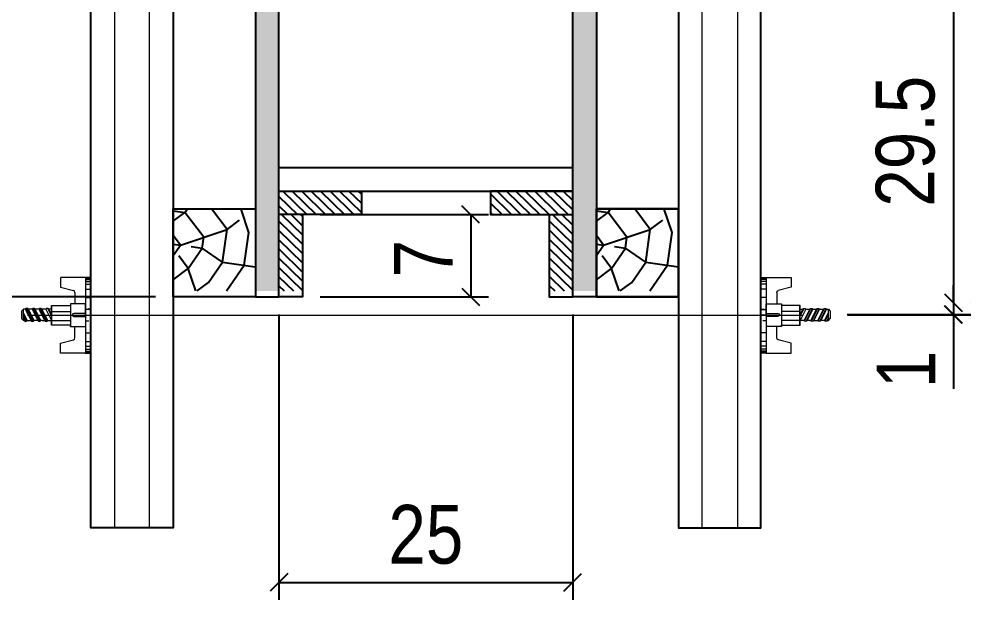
# Model space of a CAD drawing. Extents: x 13379 to 23315, y 867 to 16997.
# Drawn here: x 17798.9 to 17960.9, y 8447.3 to 8546.2 of the extents above; entities that cross this region are included whole.
import ezdxf

# ---------------------------------------------------------------- set-up
doc = ezdxf.new("R2010")
doc.units = 0
for name, color, linetype in [('COTA', 241, 'Continuous'), ('GRAVATA', 2, 'Continuous'), ('Painéis', 200, 'Continuous'), ('PONTALETE', 7, 'Continuous'), ('SARRAFO', 251, 'Continuous')]:
    doc.layers.add(name, color=color, linetype=linetype)
doc.layers.add('Hachura', color=251, linetype='Continuous', lineweight=9)
doc.styles.add('COTA TECNICA 2X', font='techl___.ttf', dxfattribs={"height": 10})
doc.dimstyles.new('SECAO PILAR', dxfattribs={"dimtxt": 10, "dimasz": 3, "dimexe": 3, "dimexo": 3, "dimgap": 3, "dimtad": 1, "dimdec": 1, "dimlfac": 0.5, "dimzin": 12, "dimdsep": 46, "dimtxsty": 'COTA TECNICA 2X', "dimblk1": 'OBLIQUE', "dimblk2": 'OBLIQUE', "dimsah": 1, "dimcen": 0.9, "dimclrd": 256, "dimclre": 256, "dimclrt": 256, "dimadec": 1, "dimazin": 3, "dimtfac": 1, "dimtdec": 1, "dimtmove": 0, "dimatfit": 3, "dimfxl": 1, "dimtolj": 1, "dimtzin": 12, "dimarcsym": 0})

# ---------------------------------------------------------------- blocks, each defined once
blk = doc.blocks.new('_Oblique')
at = {"color": 0, "linetype": 'ByBlock', "lineweight": -2}
blk.add_line((-0.5, -0.5), (0.5, 0.5), dxfattribs=at)
blk = doc.blocks.new('*D1016')
at = {"layer": 'COTA', "lineweight": -2, "transparency": 16777216}
for p, q in [((17822.13, 8622.93), (17744.84, 8622.93)), ((17747.84, 8622.93), (17747.84, 8498.89)), ((17822.13, 8498.89), (17744.84, 8498.89))]:
    blk.add_line(p, q, dxfattribs=at)
at = {"layer": 'Defpoints', "color": 0, "transparency": 16777216}
for p in [(17825.13, 8622.93), (17747.84, 8498.89), (17825.13, 8498.89)]:
    blk.add_point(p, dxfattribs=at)
at = {"layer": 'COTA', "lineweight": -2, "transparency": 16777216, "xscale": 3, "yscale": 3, "zscale": 3}
for p, rotation in [((17747.84, 8622.93), 90), ((17747.84, 8498.89), 270)]:
    blk.add_blockref('_Oblique', p, dxfattribs=dict(at, rotation=rotation))
at = {"layer": 'COTA', "transparency": 16777216, "insert": (17739.74, 8560.91), "char_height": 10, "attachment_point": 5, "rotation": 90, "style": 'COTA TECNICA 2X'}
blk.add_mtext('\\A1;62 - PAINEL', dxfattribs=at)
blk = doc.blocks.new('*D1018')
at = {"layer": 'COTA', "lineweight": -2, "transparency": 16777216}
for p, q in [((17957.91, 8497.89), (17957.91, 8500.89)), ((17957.91, 8497.89), (17957.91, 8495.83)), ((17960.91, 8497.89), (17960.91, 8497.89)), ((17939.96, 8495.83), (17960.91, 8495.83)), ((17957.91, 8495.83), (17957.91, 8483.24))]:
    blk.add_line(p, q, dxfattribs=at)
at = {"layer": 'Defpoints', "color": 0, "transparency": 16777216}
for p in [(17957.91, 8497.89), (17936.96, 8495.83), (17957.91, 8495.83)]:
    blk.add_point(p, dxfattribs=at)
at = {"layer": 'COTA', "lineweight": -2, "transparency": 16777216, "xscale": 3, "yscale": 3, "zscale": 3}
for p, rotation in [((17957.91, 8497.89), 270), ((17957.91, 8495.83), 90)]:
    blk.add_blockref('_Oblique', p, dxfattribs=dict(at, rotation=rotation))
at = {"layer": 'COTA', "transparency": 16777216, "insert": (17949.85, 8486.53), "char_height": 10, "attachment_point": 5, "rotation": 90, "style": 'COTA TECNICA 2X'}
blk.add_mtext('\\A1;1', dxfattribs=at)
blk = doc.blocks.new('C')
at = {"layer": 'Hachura', "color": 0}
for p, q in [((0.461, 3.155), (-0.003, 3.155)), ((0.461, 3.05), (-0.003, 3.05)), ((0.461, 2.881), (-0.003, 2.881)), ((0.461, 2.65), (-0.003, 2.65)), ((0, 3.224), (0, -3.224)), ((0.451, 3.224), (0, 3.224)), ((0, 2.747), (0, -1.16)), ((0.451, -3.225), (0.451, 3.224)), ((0.451, 3.224), (2.58, 3.224)), ((2.58, 3.224), (2.58, 2.385)), ((0.461, 2.228), (-0.003, 2.228)), ((1.354, 1.939), (1.354, 0.965)), ((2.58, 2.385), (1.475, 2.094)), ((0.461, 1.512), (0, 1.512)), ((1.741, 0.966), (0.451, 0.966)), ((1.741, -0.968), (1.741, 0.966)), ((1.741, 0.966), (1.741, 0.838)), ((1.741, 0.966), (1.741, 0.838)), ((1.741, 0.838), (3.354, 0.838)), ((3.32, 0.838), (3.32, -0.839)), ((3.354, 0.838), (3.354, -0.839)), ((0.388, 0.487), (0.172, 0.487)), ((1.451, 0.101), (0.451, 0.101)), ((3.354, 0.451), (1.741, 0.451)), ((3.676, 0.451), (3.354, 0.451)), ((3.837, -0.517), (3.354, 0.451)), ((3.354, 0.064), (3.67, -0.57)), ((3.676, 0.451), (4.16, -0.517)), ((3.716, 0.5), (4.251, -0.57)), ((4.371, -0.553), (3.83, 0.53)), ((4.151, 0.451), (3.934, 0.451)), ((4.418, -0.517), (3.934, 0.451)), ((4.151, 0.451), (4.256, 0.451)), ((4.256, 0.451), (4.74, -0.517)), ((4.296, 0.5), (4.831, -0.57)), ((4.952, -0.553), (4.41, 0.53)), ((4.514, 0.451), (4.837, 0.451)), ((4.998, -0.517), (4.514, 0.451)), ((4.837, 0.451), (5.321, -0.517)), ((4.876, 0.5), (5.412, -0.57)), ((5.532, -0.553), (4.991, 0.53)), ((5.579, -0.517), (5.095, 0.451)), ((5.417, 0.451), (5.095, 0.451)), ((5.579, -0.517), (5.095, 0.451)), ((5.417, 0.451), (5.74, -0.194)), ((5.457, 0.5), (5.74, -0.065)), ((5.74, 0.193), (5.571, 0.53)), ((5.74, 0.322), (5.675, 0.451)), ((5.675, 0.451), (5.74, 0.451)), ((5.739, 0.45), (5.9, 0.288)), ((5.739, 0.45), (5.739, -0.518)), ((5.9, -0.356), (5.9, 0.288)), ((0.451, -0.004), (0, -0.004)), ((0.075, -0.481), (0.292, -0.481)), ((0.292, -0.481), (0.397, -0.481)), ((0.451, -0.001), (0.451, -0.968)), ((0.451, -0.157), (1.451, -0.157)), ((0.451, -0.646), (0.451, -0.323)), ((0.451, -3.225), (0.451, -0.646)), ((3.354, -0.323), (1.741, -0.323)), ((3.354, -0.065), (3.579, -0.517)), ((3.354, -0.517), (3.579, -0.517)), ((3.837, -0.517), (4.16, -0.517)), ((4.418, -0.517), (4.74, -0.517)), ((4.634, -0.517), (4.74, -0.517)), ((4.998, -0.517), (5.321, -0.517)), ((5.579, -0.517), (5.74, -0.517)), ((5.739, -0.518), (5.9, -0.356)), ((5.739, -0.518), (5.739, -0.518)), ((0.461, -1.521), (-0.003, -1.521)), ((0.451, -0.968), (1.741, -0.968)), ((1.354, -1.94), (1.354, -0.968)), ((3.354, -0.839), (1.741, -0.839)), ((0.461, -2.228), (-0.003, -2.228)), ((2.58, -2.387), (1.475, -2.096)), ((2.58, -3.225), (2.58, -2.387)), ((0.461, -2.65), (-0.003, -2.65)), ((0.461, -2.881), (-0.003, -2.881)), ((0.461, -3.05), (-0.003, -3.05)), ((0.461, -3.155), (-0.003, -3.155)), ((0, -3.224), (2.568, -3.224))]:
    blk.add_line(p, q, dxfattribs=at)
for centre, radius, start, end in [((1.516, 1.939), 0.161, 104.74356, 180), ((1.445, -0.028), 0.129, 272.69497, 87.30503), ((3.805, 0.389), 0.143, 25.56881, 154.43119), ((4.385, 0.389), 0.143, 25.56881, 154.43119), ((4.966, 0.389), 0.143, 25.56881, 154.43119), ((5.546, 0.389), 0.143, 25.56881, 154.43119), ((0.166, -0.366), 0.174, 221.74404, 317.85924), ((3.708, -0.4), 0.174, 222.14076, 318.25596), ((4.289, -0.4), 0.174, 222.14076, 318.25596), ((4.869, -0.4), 0.174, 222.14076, 318.25596), ((5.45, -0.4), 0.174, 222.14076, 318.25596), ((5.61, -0.401), 0.174, 317.85924, 318.25596), ((1.516, -1.94), 0.161, 180, 255.25644)]:
    blk.add_arc(centre, radius, start, end, dxfattribs=at)
blk = doc.blocks.new('*D1024')
at = {"layer": 'COTA', "lineweight": -2, "transparency": 16777216}
for p, q in [((17939.96, 8554.88), (17960.91, 8554.88)), ((17957.91, 8554.88), (17957.91, 8495.9)), ((17939.82, 8495.9), (17960.91, 8495.9))]:
    blk.add_line(p, q, dxfattribs=at)
at = {"layer": 'Defpoints', "color": 0, "transparency": 16777216}
for p in [(17936.96, 8554.88), (17936.82, 8495.9), (17957.91, 8495.9)]:
    blk.add_point(p, dxfattribs=at)
at = {"layer": 'COTA', "lineweight": -2, "transparency": 16777216, "xscale": 3, "yscale": 3, "zscale": 3}
for p, rotation in [((17957.91, 8554.88), 90), ((17957.91, 8495.9), 270)]:
    blk.add_blockref('_Oblique', p, dxfattribs=dict(at, rotation=rotation))
at = {"layer": 'COTA', "transparency": 16777216, "insert": (17949.77, 8525.39), "char_height": 10, "attachment_point": 5, "rotation": 90, "style": 'COTA TECNICA 2X'}
blk.add_mtext('\\A1;29.5', dxfattribs=at)
blk = doc.blocks.new('*D1020')
at = {"layer": 'COTA', "lineweight": -2, "transparency": 16777216}
for p, q in [((17822.13, 8560.81), (17776.59, 8560.81)), ((17779.59, 8560.81), (17779.59, 8498.89)), ((17822.13, 8498.89), (17776.59, 8498.89))]:
    blk.add_line(p, q, dxfattribs=at)
at = {"layer": 'Defpoints', "color": 0, "transparency": 16777216}
for p in [(17825.13, 8560.81), (17779.59, 8498.89), (17825.13, 8498.89)]:
    blk.add_point(p, dxfattribs=at)
at = {"layer": 'COTA', "lineweight": -2, "transparency": 16777216, "xscale": 3, "yscale": 3, "zscale": 3}
for p, rotation in [((17779.59, 8560.81), 90), ((17779.59, 8498.89), 270)]:
    blk.add_blockref('_Oblique', p, dxfattribs=dict(at, rotation=rotation))
at = {"layer": 'COTA', "transparency": 16777216, "insert": (17771.37, 8529.85), "char_height": 10, "attachment_point": 5, "rotation": 90, "style": 'COTA TECNICA 2X'}
blk.add_mtext('\\A1;31', dxfattribs=at)
blk = doc.blocks.new('*D1025')
at = {"layer": 'COTA', "lineweight": -2, "transparency": 16777216}
for p, q in [((17843.14, 8495.89), (17843.14, 8447.26)), ((17893.14, 8495.89), (17893.14, 8447.26)), ((17843.14, 8450.26), (17893.14, 8450.26))]:
    blk.add_line(p, q, dxfattribs=at)
at = {"layer": 'Defpoints', "color": 0, "transparency": 16777216}
for p in [(17843.14, 8498.89), (17893.14, 8498.89), (17893.14, 8450.26)]:
    blk.add_point(p, dxfattribs=at)
at = {"layer": 'COTA', "lineweight": -2, "transparency": 16777216, "xscale": 3, "yscale": 3, "zscale": 3, "rotation": 180}
blk.add_blockref('_Oblique', (17843.14, 8450.26), dxfattribs=at)
at = {"layer": 'COTA', "lineweight": -2, "transparency": 16777216, "xscale": 3, "yscale": 3, "zscale": 3}
blk.add_blockref('_Oblique', (17893.14, 8450.26), dxfattribs=at)
at = {"layer": 'COTA', "transparency": 16777216, "insert": (17868.14, 8458.37), "char_height": 10, "attachment_point": 5, "style": 'COTA TECNICA 2X'}
blk.add_mtext('\\A1;25', dxfattribs=at)
blk = doc.blocks.new('*D1021')
at = {"layer": 'COTA', "lineweight": -2, "transparency": 16777216}
for p, q in [((17850.14, 8512.91), (17878.78, 8512.91)), ((17875.78, 8512.91), (17875.78, 8498.89)), ((17850.14, 8498.89), (17878.78, 8498.89))]:
    blk.add_line(p, q, dxfattribs=at)
at = {"layer": 'Defpoints', "color": 0, "transparency": 16777216}
for p in [(17847.14, 8512.91), (17847.14, 8498.89), (17875.78, 8498.89)]:
    blk.add_point(p, dxfattribs=at)
at = {"layer": 'COTA', "lineweight": -2, "transparency": 16777216, "xscale": 3, "yscale": 3, "zscale": 3}
for p, rotation in [((17875.78, 8512.91), 90), ((17875.78, 8498.89), 270)]:
    blk.add_blockref('_Oblique', p, dxfattribs=dict(at, rotation=rotation))
at = {"layer": 'COTA', "transparency": 16777216, "insert": (17867.7, 8505.4), "char_height": 10, "attachment_point": 5, "rotation": 90, "style": 'COTA TECNICA 2X'}
blk.add_mtext('\\A1;7', dxfattribs=at)

msp = doc.modelspace()

# ---------------------------------------------------------------- hatches: boundary and pattern name
at = {"layer": 'Hachura'}
h = msp.add_hatch(color=256, dxfattribs=at)
h.dxf.hatch_style = 1
h.paths.add_polyline_path([(17843.14, 8621.93), (17839.13, 8621.93), (17839.13, 8607.93), (17839.13, 8554.81), (17843.14, 8554.82)])
h.paths.add_polyline_path([(17843.14, 8554.82), (17839.13, 8554.81), (17839.13, 8499.89), (17843.14, 8499.89), (17843.14, 8516.91)])
h = msp.add_hatch(color=256, dxfattribs=at)
h.dxf.hatch_style = 1
h.paths.add_polyline_path([(17893.14, 8621.93), (17897.16, 8621.93), (17897.16, 8607.93), (17897.16, 8554.81), (17893.14, 8554.82)])
h.paths.add_polyline_path([(17893.14, 8554.82), (17897.16, 8554.81), (17897.16, 8499.89), (17893.14, 8499.89), (17893.14, 8516.91)])
at = {"layer": 'PONTALETE'}
h = msp.add_hatch(dxfattribs=at)
h.set_pattern_fill('TRONCO', color=1, scale=37.5, angle=-8, style=0, pattern_type=2)
h.set_pattern_definition([(352, (19187.775, 20148.37), (42.35404, 31.91606), [11.25, -26.25]), (352, (19188.036, 20150.225), (42.35404, 31.91606), [11.25, -26.25]), (352, (19190.414, 20153.678), (42.35404, 31.91606), [7.5, -30]), (352, (19192.793, 20157.13), (42.35404, 31.91606), [5.625, -31.875]), (352, (19193.315, 20160.844), (42.35404, 31.91606), [3.75, -33.75]), (352, (19184.553, 20165.862), (42.35404, 31.91606), [1.875, -9.375, 1.875, -24.375]), (352, (19190.384, 20166.936), (42.35404, 31.91606), [1.875, -15, 5.625, -15]), (352, (19198.072, 20167.75), (42.35404, 31.91606), [1.875, -1.875, 1.875, -31.875]), (352, (19196.476, 20169.866), (42.35404, 31.91606), [1.875, -35.625]), (352, (19195.14, 20173.84), (42.35404, 31.91606), [5.625, -31.875]), (352, (19195.663, 20177.554), (42.35404, 31.91606), [7.5, -30]), (352, (19194.33, 20181.53), (42.35404, 31.91606), [9.375, -11.25, 1.875, -15]), (82, (19176.343, 20161.335), (-31.91606, 42.35404), [1.875, -3.75, 9.375, -22.5]), (82, (19178.72, 20164.788), (-31.91606, 42.35404), [1.875, -1.875, 5.625, -28.125]), (82, (19182.666, 20179.38), (-31.91606, 42.35404), [3.75, -33.75]), (82, (19182.435, 20164.266), (-31.91606, 42.35404), [7.5, -11.25, 1.875, -16.875]), (82, (19187.162, 20184.43), (-31.91606, 42.35404), [1.875, -35.625]), (82, (19186.41, 20165.6), (-31.91606, 42.35404), [5.625, -31.875]), (82, (19190.384, 20166.936), (-31.91606, 42.35404), [3.75, -33.75]), (82, (19194.098, 20166.414), (-31.91606, 42.35404), [1.875, -5.625, 5.625, -24.375]), (82, (19196.215, 20168.01), (-31.91606, 42.35404), [1.875, -35.625]), (82, (19197.03, 20160.32), (-31.91606, 42.35404), [5.25, -32.25]), (82, (19197.84, 20152.634), (-31.91606, 42.35404), [3.75, -33.75]), (82, (19203.642, 20166.966), (-31.91606, 42.35404), [1.875, -35.625]), (82, (19207.095, 20164.587), (-31.91606, 42.35404), [5.625, -31.875]), (82, (19210.81, 20164.065), (-31.91606, 42.35404), [5.625, -31.875]), (37, (19203.15, 20149.994), (5.21899, 37.13505), [2.651625, -2.651625, 2.651625, -45.078134]), (37, (19197.028, 20160.322), (5.21899, 37.13505), [5.30325, -47.72976]), (37, (19184.784, 20180.977), (5.21899, 37.13505), [5.30325, -47.72976]), (37, (19190.906, 20170.65), (5.21899, 37.13505), [5.30325, -47.72976]), (37, (19191.72, 20162.961), (5.21899, 37.13505), [5.30325, -47.72976]), (37, (19201.816, 20153.969), (5.21899, 37.13505), [5.30325, -47.72976]), (37, (19198.363, 20156.347), (5.21899, 37.13505), [7.95495, -45.07806]), (37, (19189.57, 20174.624), (5.21899, 37.13505), [2.65162, -50.38138]), (37, (19188.236, 20178.598), (5.21899, 37.13505), [2.65162, -50.38138]), (37, (19203.09, 20176.51), (5.21899, 37.13505), [2.65162, -50.38138]), (37, (19185.627, 20160.03), (5.21899, 37.13505), [2.65162, -50.38138]), (37, (19207.878, 20170.158), (5.21899, 37.13505), [2.65162, -50.38138]), (37, (19194.359, 20168.27), (5.21899, 37.13505), [2.65162, -50.38138]), (37, (19198.594, 20171.462), (5.21899, 37.13505), [2.65162, -50.38138]), (127, (19195.693, 20164.296), (-37.13505, 5.21899), [2.651625, -2.651625, 7.95495, -39.77481]), (127, (19201.264, 20163.513), (-37.13505, 5.21899), [2.65162, -50.38138]), (127, (19199.437, 20150.516), (-37.13505, 5.21899), [2.65162, -50.38138]), (127, (19193.315, 20160.844), (-37.13505, 5.21899), [2.65162, -50.38138]), (127, (19199.93, 20167.488), (-37.13505, 5.21899), [2.65162, -50.38138]), (127, (19189.34, 20159.51), (-37.13505, 5.21899), [2.65162, -50.38138]), (127, (19204.194, 20157.42), (-37.13505, 5.21899), [2.65162, -50.38138]), (127, (19176.634, 20149.934), (-37.13505, 5.21899), [2.65162, -50.38138]), (127, (19178.752, 20151.53), (-37.13505, 5.21899), [5.30325, -47.72976]), (127, (19180.87, 20153.126), (-37.13505, 5.21899), [5.30325, -47.72976]), (127, (19184.583, 20152.604), (-37.13505, 5.21899), [5.30325, -47.72976]), (127, (19186.962, 20156.056), (-37.13505, 5.21899), [5.30325, -47.72976]), (127, (19203.903, 20168.823), (-37.13505, 5.21899), [5.30325, -47.72976]), (127, (19208.72, 20149.211), (-37.13505, 5.21899), [5.30325, -47.72976]), (127, (19214.753, 20178.658), (-37.13505, 5.21899), [5.30325, -47.72976]), (127, (19214.23, 20174.945), (-37.13505, 5.21899), [5.30325, -47.72976]), (127, (19210.256, 20173.61), (-37.13505, 5.21899), [5.30325, -47.72976]), (127, (19184.262, 20177.263), (-37.13505, 5.21899), [7.95495, -45.07806]), (127, (19207.878, 20170.158), (-37.13505, 5.21899), [7.95495, -45.07806]), (18.56505, (19189.019, 20184.168), (37.135053, -5.218991), [4.1925, -79.66005]), (18.56505, (19186.41, 20165.601), (37.135053, -5.218991), [4.1925, -79.66005]), (18.56505, (19191.689, 20176.22), (37.135053, -5.218991), [4.1925, -79.66005]), (18.56505, (19199.176, 20148.66), (37.135053, -5.218991), [4.1925, -79.66005]), (18.56505, (19197.841, 20152.634), (37.135053, -5.218991), [4.1925, -79.66005]), (18.56505, (19187.744, 20161.627), (37.135053, -5.218991), [4.1925, -79.66005]), (18.56505, (19190.354, 20180.194), (37.135053, -5.218991), [4.1925, -79.66005]), (18.56505, (19199.929, 20167.488), (37.135053, -5.218991), [8.385, -75.46755]), (55.43495, (19200.712, 20173.058), (5.218991, 37.135053), [4.1925, -79.66005]), (55.43495, (19204.716, 20161.135), (5.218991, 37.135053), [4.1925, -79.66005]), (55.43495, (19187.192, 20171.171), (5.218991, 37.135053), [4.1925, -79.66005]), (55.43495, (19180.026, 20174.072), (5.218991, 37.135053), [4.1925, -79.66005]), (55.43495, (19201.264, 20163.513), (5.218991, 37.135053), [4.1925, -79.66005]), (55.43495, (19197.55, 20164.035), (5.218991, 37.135053), [4.1925, -79.66005]), (55.43495, (19183.479, 20171.693), (5.218991, 37.135053), [8.385, -75.46755]), (55.43495, (19209.504, 20154.782), (5.218991, 37.135053), [8.385, -75.46755]), (55.43495, (19206.051, 20157.16), (5.218991, 37.135053), [8.385, -75.46755]), (108.56505, (19175.56, 20155.765), (5.218991, 37.135053), [4.1925, -79.66005]), (108.56505, (19178.43, 20176.19), (5.218991, 37.135053), [4.1925, -79.66005]), (108.56505, (19182.204, 20149.151), (5.218991, 37.135053), [4.1925, -79.66005]), (108.56505, (19183.188, 20183.095), (5.218991, 37.135053), [4.1925, -79.66005]), (108.56505, (19183.77, 20160.292), (5.218991, 37.135053), [4.1925, -79.66005]), (108.56505, (19191.719, 20162.961), (5.218991, 37.135053), [4.1925, -79.66005]), (108.56505, (19196.476, 20169.866), (5.218991, 37.135053), [4.1925, -79.66005]), (108.56505, (19177.678, 20157.361), (5.219004, 37.135057), [4.1925, -79.66005]), (108.56505, (19187.744, 20161.627), (5.218991, 37.135053), [4.1925, -79.66005]), (108.56505, (19198.363, 20156.347), (5.218991, 37.135053), [4.1925, -79.66005]), (108.56505, (19202.598, 20159.539), (5.218991, 37.135053), [4.1925, -79.66005]), (108.56505, (19211.591, 20169.636), (5.218991, 37.135053), [4.1925, -79.66005]), (108.56505, (19185.306, 20184.69), (5.218991, 37.135053), [4.1925, -79.66005]), (108.56505, (19179.474, 20183.616), (5.218991, 37.135053), [8.385, -75.46755]), (108.56505, (19181.391, 20156.839), (5.218991, 37.135053), [8.385, -75.46755]), (145.43495, (19175.038, 20152.052), (-37.135053, 5.218991), [4.1925, -79.66005]), (145.43495, (19206.342, 20145.759), (-37.135053, 5.218991), [4.1925, -79.66005]), (145.43495, (19207.095, 20164.587), (-37.135053, 5.218991), [4.1925, -79.66005]), (145.43495, (19190.414, 20153.678), (-37.135053, 5.218991), [4.1925, -79.66005]), (145.43495, (19188.036, 20150.225), (-37.135053, 5.218991), [4.1925, -79.66005]), (145.43495, (19192.793, 20157.13), (-37.135053, 5.218991), [4.1925, -79.66005]), (145.43495, (19207.065, 20177.845), (-37.135053, 5.218991), [4.1925, -79.66005]), (145.43495, (19211.04, 20179.18), (-37.135053, 5.218991), [8.385, -75.46755])])
h.paths.add_polyline_path([(17825.13, 8513.89), (17825.13, 8499.89), (17839.13, 8499.89), (17839.13, 8513.89)])
h = msp.add_hatch(dxfattribs=at)
h.set_pattern_fill('TRONCO', color=1, scale=37.5, angle=-8, style=0, pattern_type=2)
h.set_pattern_definition([(352, (19259.803, 20148.37), (42.35404, 31.91606), [11.25, -26.25]), (352, (19260.064, 20150.225), (42.35404, 31.91606), [11.25, -26.25]), (352, (19262.442, 20153.678), (42.35404, 31.91606), [7.5, -30]), (352, (19264.82, 20157.13), (42.35404, 31.91606), [5.625, -31.875]), (352, (19265.343, 20160.844), (42.35404, 31.91606), [3.75, -33.75]), (352, (19256.58, 20165.862), (42.35404, 31.91606), [1.875, -9.375, 1.875, -24.375]), (352, (19262.412, 20166.936), (42.35404, 31.91606), [1.875, -15, 5.625, -15]), (352, (19270.1, 20167.75), (42.35404, 31.91606), [1.875, -1.875, 1.875, -31.875]), (352, (19268.504, 20169.866), (42.35404, 31.91606), [1.875, -35.625]), (352, (19267.17, 20173.84), (42.35404, 31.91606), [5.625, -31.875]), (352, (19267.69, 20177.554), (42.35404, 31.91606), [7.5, -30]), (352, (19266.357, 20181.53), (42.35404, 31.91606), [9.375, -11.25, 1.875, -15]), (82, (19248.37, 20161.335), (-31.91606, 42.35404), [1.875, -3.75, 9.375, -22.5]), (82, (19250.75, 20164.788), (-31.91606, 42.35404), [1.875, -1.875, 5.625, -28.125]), (82, (19254.694, 20179.38), (-31.91606, 42.35404), [3.75, -33.75]), (82, (19254.463, 20164.266), (-31.91606, 42.35404), [7.5, -11.25, 1.875, -16.875]), (82, (19259.19, 20184.43), (-31.91606, 42.35404), [1.875, -35.625]), (82, (19258.438, 20165.6), (-31.91606, 42.35404), [5.625, -31.875]), (82, (19262.412, 20166.936), (-31.91606, 42.35404), [3.75, -33.75]), (82, (19266.126, 20166.414), (-31.91606, 42.35404), [1.875, -5.625, 5.625, -24.375]), (82, (19268.243, 20168.01), (-31.91606, 42.35404), [1.875, -35.625]), (82, (19269.056, 20160.32), (-31.91606, 42.35404), [5.25, -32.25]), (82, (19269.87, 20152.634), (-31.91606, 42.35404), [3.75, -33.75]), (82, (19275.67, 20166.966), (-31.91606, 42.35404), [1.875, -35.625]), (82, (19279.123, 20164.587), (-31.91606, 42.35404), [5.625, -31.875]), (82, (19282.836, 20164.065), (-31.91606, 42.35404), [5.625, -31.875]), (37, (19275.179, 20149.994), (5.21899, 37.13505), [2.651625, -2.651625, 2.651625, -45.078134]), (37, (19269.056, 20160.322), (5.21899, 37.13505), [5.30325, -47.72976]), (37, (19256.812, 20180.977), (5.21899, 37.13505), [5.30325, -47.72976]), (37, (19262.934, 20170.65), (5.21899, 37.13505), [5.30325, -47.72976]), (37, (19263.747, 20162.961), (5.21899, 37.13505), [5.30325, -47.72976]), (37, (19273.844, 20153.969), (5.21899, 37.13505), [5.30325, -47.72976]), (37, (19270.39, 20156.347), (5.21899, 37.13505), [7.95495, -45.07806]), (37, (19261.6, 20174.624), (5.21899, 37.13505), [2.65162, -50.38138]), (37, (19260.264, 20178.598), (5.21899, 37.13505), [2.65162, -50.38138]), (37, (19275.118, 20176.51), (5.21899, 37.13505), [2.65162, -50.38138]), (37, (19257.655, 20160.03), (5.21899, 37.13505), [2.65162, -50.38138]), (37, (19279.906, 20170.158), (5.21899, 37.13505), [2.65162, -50.38138]), (37, (19266.387, 20168.27), (5.21899, 37.13505), [2.65162, -50.38138]), (37, (19270.622, 20171.462), (5.21899, 37.13505), [2.65162, -50.38138]), (127, (19267.722, 20164.296), (-37.13505, 5.21899), [2.651625, -2.651625, 7.95495, -39.77481]), (127, (19273.292, 20163.513), (-37.13505, 5.21899), [2.65162, -50.38138]), (127, (19271.465, 20150.516), (-37.13505, 5.21899), [2.65162, -50.38138]), (127, (19265.343, 20160.844), (-37.13505, 5.21899), [2.65162, -50.38138]), (127, (19271.957, 20167.488), (-37.13505, 5.21899), [2.65162, -50.38138]), (127, (19261.368, 20159.51), (-37.13505, 5.21899), [2.65162, -50.38138]), (127, (19276.222, 20157.42), (-37.13505, 5.21899), [2.65162, -50.38138]), (127, (19248.662, 20149.934), (-37.13505, 5.21899), [2.65162, -50.38138]), (127, (19250.78, 20151.53), (-37.13505, 5.21899), [5.30325, -47.72976]), (127, (19252.898, 20153.126), (-37.13505, 5.21899), [5.30325, -47.72976]), (127, (19256.61, 20152.604), (-37.13505, 5.21899), [5.30325, -47.72976]), (127, (19258.99, 20156.056), (-37.13505, 5.21899), [5.30325, -47.72976]), (127, (19275.931, 20168.823), (-37.13505, 5.21899), [5.30325, -47.72976]), (127, (19280.75, 20149.211), (-37.13505, 5.21899), [5.30325, -47.72976]), (127, (19286.78, 20178.658), (-37.13505, 5.21899), [5.30325, -47.72976]), (127, (19286.26, 20174.945), (-37.13505, 5.21899), [5.30325, -47.72976]), (127, (19282.284, 20173.61), (-37.13505, 5.21899), [5.30325, -47.72976]), (127, (19256.29, 20177.263), (-37.13505, 5.21899), [7.95495, -45.07806]), (127, (19279.906, 20170.158), (-37.13505, 5.21899), [7.95495, -45.07806]), (18.56505, (19261.047, 20184.168), (37.135053, -5.218991), [4.1925, -79.66005]), (18.56505, (19258.438, 20165.601), (37.135053, -5.218991), [4.1925, -79.66005]), (18.56505, (19263.717, 20176.22), (37.135053, -5.218991), [4.1925, -79.66005]), (18.56505, (19271.204, 20148.66), (37.135053, -5.218991), [4.1925, -79.66005]), (18.56505, (19269.87, 20152.634), (37.135053, -5.218991), [4.1925, -79.66005]), (18.56505, (19259.773, 20161.627), (37.135053, -5.218991), [4.1925, -79.66005]), (18.56505, (19262.382, 20180.194), (37.135053, -5.218991), [4.1925, -79.66005]), (18.56505, (19271.957, 20167.488), (37.135053, -5.218991), [8.385, -75.46755]), (55.43495, (19272.74, 20173.058), (5.218991, 37.135053), [4.1925, -79.66005]), (55.43495, (19276.744, 20161.135), (5.218991, 37.135053), [4.1925, -79.66005]), (55.43495, (19259.22, 20171.171), (5.218991, 37.135053), [4.1925, -79.66005]), (55.43495, (19252.055, 20174.072), (5.218991, 37.135053), [4.1925, -79.66005]), (55.43495, (19273.292, 20163.513), (5.218991, 37.135053), [4.1925, -79.66005]), (55.43495, (19269.578, 20164.035), (5.218991, 37.135053), [4.1925, -79.66005]), (55.43495, (19255.507, 20171.693), (5.218991, 37.135053), [8.385, -75.46755]), (55.43495, (19281.532, 20154.782), (5.218991, 37.135053), [8.385, -75.46755]), (55.43495, (19278.08, 20157.16), (5.218991, 37.135053), [8.385, -75.46755]), (108.56505, (19247.588, 20155.765), (5.218991, 37.135053), [4.1925, -79.66005]), (108.56505, (19250.459, 20176.19), (5.218991, 37.135053), [4.1925, -79.66005]), (108.56505, (19254.232, 20149.151), (5.218991, 37.135053), [4.1925, -79.66005]), (108.56505, (19255.216, 20183.095), (5.218991, 37.135053), [4.1925, -79.66005]), (108.56505, (19255.798, 20160.292), (5.218991, 37.135053), [4.1925, -79.66005]), (108.56505, (19263.747, 20162.961), (5.218991, 37.135053), [4.1925, -79.66005]), (108.56505, (19268.504, 20169.866), (5.218991, 37.135053), [4.1925, -79.66005]), (108.56505, (19249.706, 20157.361), (5.219004, 37.135057), [4.1925, -79.66005]), (108.56505, (19259.773, 20161.627), (5.218991, 37.135053), [4.1925, -79.66005]), (108.56505, (19270.391, 20156.347), (5.218991, 37.135053), [4.1925, -79.66005]), (108.56505, (19274.627, 20159.539), (5.218991, 37.135053), [4.1925, -79.66005]), (108.56505, (19283.62, 20169.636), (5.218991, 37.135053), [4.1925, -79.66005]), (108.56505, (19257.334, 20184.69), (5.218991, 37.135053), [4.1925, -79.66005]), (108.56505, (19251.503, 20183.616), (5.218991, 37.135053), [8.385, -75.46755]), (108.56505, (19253.42, 20156.839), (5.218991, 37.135053), [8.385, -75.46755]), (145.43495, (19247.066, 20152.052), (-37.135053, 5.218991), [4.1925, -79.66005]), (145.43495, (19278.37, 20145.759), (-37.135053, 5.218991), [4.1925, -79.66005]), (145.43495, (19279.123, 20164.587), (-37.135053, 5.218991), [4.1925, -79.66005]), (145.43495, (19262.442, 20153.678), (-37.135053, 5.218991), [4.1925, -79.66005]), (145.43495, (19260.064, 20150.225), (-37.135053, 5.218991), [4.1925, -79.66005]), (145.43495, (19264.821, 20157.13), (-37.135053, 5.218991), [4.1925, -79.66005]), (145.43495, (19279.093, 20177.845), (-37.135053, 5.218991), [4.1925, -79.66005]), (145.43495, (19283.067, 20179.18), (-37.135053, 5.218991), [8.385, -75.46755])])
h.paths.add_polyline_path([(17897.16, 8513.89), (17897.16, 8499.89), (17911.16, 8499.89), (17911.16, 8513.89)])
at = {"layer": 'SARRAFO'}
h = msp.add_hatch(dxfattribs=at)
h.set_pattern_fill('ANSI31', color=256, scale=9, angle=-89.5, style=0)
h.set_pattern_definition([(315.5, (-15872.4413, 124258.5501), (0.788522922, 0.802406755), [])])
h.paths.add_polyline_path([(17843.14, 8516.91), (17843.14, 8512.91), (17857.16, 8512.91), (17857.16, 8516.91)])
h = msp.add_hatch(dxfattribs=at)
h.set_pattern_fill('ANSI31', color=256, scale=9, angle=-89.5, style=0)
h.set_pattern_definition([(315.5, (-15850.4413, 124258.5501), (0.788522922, 0.802406755), [])])
h.paths.add_polyline_path([(17893.14, 8516.91), (17893.14, 8512.91), (17879.13, 8512.91), (17879.13, 8516.91)])
h = msp.add_hatch(dxfattribs=at)
h.set_pattern_fill('ANSI31', color=256, scale=9, angle=-89.5, style=0)
h.set_pattern_definition([(315.5, (-15818.3963, 105461.4998), (0.788522922, 0.802406755), [])])
h.paths.add_polyline_path([(17843.14, 8499.89), (17847.14, 8499.89), (17847.14, 8512.91), (17843.14, 8512.91)])
h = msp.add_hatch(dxfattribs=at)
h.set_pattern_fill('ANSI31', color=256, scale=9, angle=-89.5, style=0)
h.set_pattern_definition([(315.5, (-15796.3963, 105461.4998), (0.788522922, 0.802406755), [])])
h.paths.add_polyline_path([(17889.14, 8499.89), (17893.14, 8499.89), (17893.14, 8512.91), (17889.14, 8512.91)])

# ---------------------------------------------------------------- linework, layer by layer
at = {"layer": 'GRAVATA', "color": 1}
for points in [[(17811.13, 8661.89), (17825.13, 8661.89), (17825.13, 8459.53), (17811.13, 8459.53)], [(17925.16, 8661.89), (17911.16, 8661.89), (17911.16, 8459.53), (17925.16, 8459.53)]]:
    msp.add_lwpolyline(points, close=True, dxfattribs=at)
at = {"layer": 'Hachura'}
for p, q in [((17815.13, 8661.89), (17815.13, 8459.53)), ((17821.13, 8459.53), (17821.13, 8661.89)), ((17915.16, 8459.53), (17915.16, 8661.89)), ((17921.16, 8661.89), (17921.16, 8459.53)), ((17800.33, 8495.76), (17932.16, 8495.77))]:
    msp.add_line(p, q, dxfattribs=at)
at = {"layer": 'Painéis'}
for p, q in [((17843.14, 8520.91), (17893.14, 8520.91)), ((17843.14, 8516.91), (17893.14, 8516.91))]:
    msp.add_line(p, q, dxfattribs=at)
for points in [[(17839.13, 8498.89), (17843.14, 8498.89), (17843.14, 8622.93), (17839.13, 8622.93)], [(17897.16, 8498.89), (17893.14, 8498.89), (17893.14, 8622.93), (17897.16, 8622.93)]]:
    msp.add_lwpolyline(points, close=True, dxfattribs=at)
at = {"layer": 'PONTALETE', "color": 1}
for points in [[(17839.13, 8513.89), (17839.13, 8498.89), (17825.13, 8498.89), (17825.13, 8513.89)], [(17911.16, 8513.89), (17911.16, 8498.89), (17897.16, 8498.89), (17897.16, 8513.89)]]:
    msp.add_lwpolyline(points, close=True, dxfattribs=at)
at = {"layer": 'PONTALETE', "color": 40}
msp.add_lwpolyline([(17911.16, 8498.89), (17911.16, 8513.89), (17897.16, 8513.89), (17897.16, 8498.89)], close=True, dxfattribs=at)
at = {"layer": 'SARRAFO'}
for points in [[(17843.14, 8498.89), (17843.14, 8516.91), (17857.16, 8516.91), (17857.16, 8512.91), (17843.14, 8512.91)], [(17893.14, 8498.89), (17893.14, 8516.91), (17879.13, 8516.91), (17879.13, 8512.91), (17893.14, 8512.91)], [(17847.14, 8512.91), (17847.14, 8498.89), (17843.14, 8498.89)], [(17889.14, 8512.91), (17889.14, 8498.89), (17893.14, 8498.89)]]:
    msp.add_lwpolyline(points, dxfattribs=at)

# ---------------------------------------------------------------- block references
at = {"layer": 'Hachura', "linetype": 'Continuous', "yscale": 2, "zscale": 2, "rotation": 180}
for p, xscale in [((17811.13, 8495.76), 2), ((17925.16, 8495.76), -2)]:
    msp.add_blockref('C', p, dxfattribs=dict(at, xscale=xscale))

# ---------------------------------------------------------------- dimensions: what is measured, and where the dimension line sits
at = {"layer": 'COTA'}
dim = msp.add_linear_dim(base=(17747.84, 8498.89), p1=(17825.13, 8622.93), p2=(17825.13, 8498.89), angle=270, text='<> - PAINEL', dimstyle='SECAO PILAR', dxfattribs=at)
dim.commit()
dim.dimension.update_dxf_attribs({"geometry": '*D1016', "text_midpoint": (17739.74, 8560.91)})
for base, p1, p2, picture, middle in [((17779.59, 8498.89), (17825.13, 8560.81), (17825.13, 8498.89), '*D1020', (17771.37, 8529.85)), ((17957.91, 8495.9), (17936.96, 8554.88), (17936.82, 8495.9), '*D1024', (17949.77, 8525.39)), ((17957.91, 8495.83), (17957.91, 8497.89), (17936.96, 8495.83), '*D1018', (17949.85, 8486.53))]:
    dim = msp.add_linear_dim(base=base, p1=p1, p2=p2, angle=270, dimstyle='SECAO PILAR', dxfattribs=at)
    dim.commit()
    dim.dimension.update_dxf_attribs({"geometry": picture, "text_midpoint": middle})
dim = msp.add_linear_dim(base=(17875.78, 8498.89), p1=(17847.14, 8512.91), p2=(17847.14, 8498.89), angle=270, dimstyle='SECAO PILAR', dxfattribs=at)
dim.commit()
dim.dimension.update_dxf_attribs({"geometry": '*D1021', "text_midpoint": (17875.78, 8505.4), "dimtype": 161})
dim = msp.add_linear_dim(base=(17893.14, 8450.26), p1=(17843.14, 8498.89), p2=(17893.14, 8498.89), dimstyle='SECAO PILAR', dxfattribs=at)
dim.commit()
dim.dimension.update_dxf_attribs({"geometry": '*D1025', "text_midpoint": (17868.14, 8458.37)})

doc.saveas('drawing.dxf')
